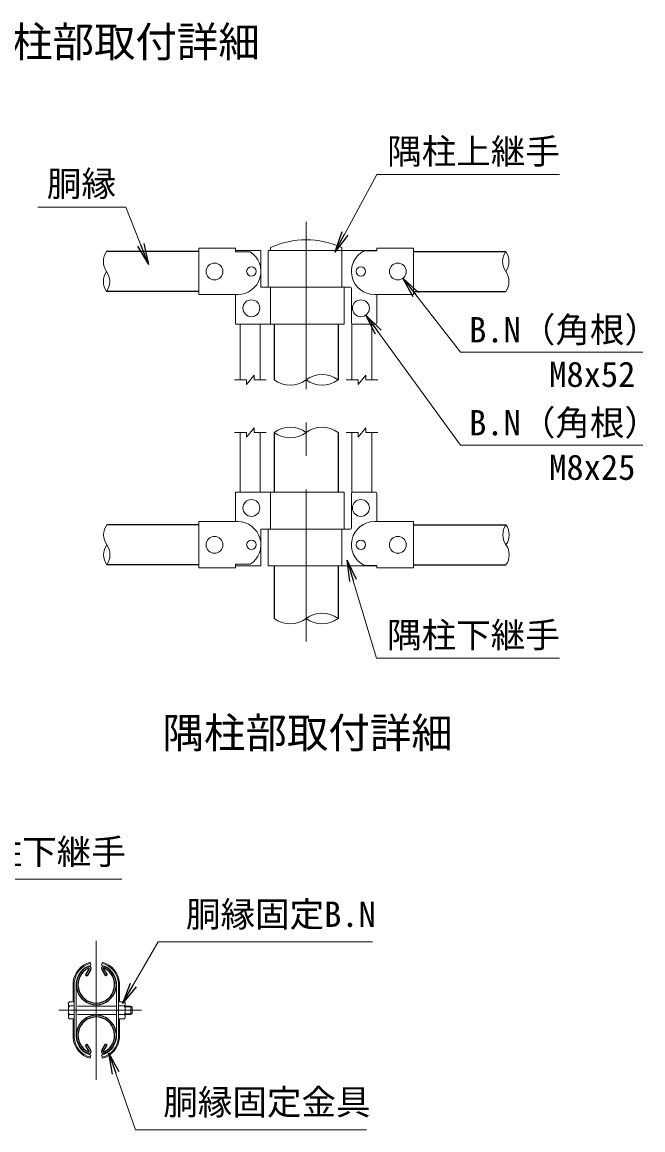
# Model space of a CAD drawing. Units: millimetres, scale not verified. Extents: x -8400 to 8400, y -5940 to 5940.
# Drawn here: x 2647 to 5005, y -3411 to 798 of the extents above; entities that cross this region are included whole.
import ezdxf
from ezdxf.enums import TextEntityAlignment as Align

# ---------------------------------------------------------------- set-up
doc = ezdxf.new("R2010")
doc.units = ezdxf.units.MM
doc.header["$LTSCALE"] = 20
doc.linetypes.add('USER1', pattern=[50.8, 31.75, -6.35, 6.35, -6.35])
for name, color, linetype, lineweight in [('0-1_D-STR1', 1, 'Continuous', 25), ('0-4_D-BMK', 2, 'USER1', 13), ('0-5_D-STR-DIM', 7, 'Continuous', 13), ('0-8_D-STR3', 3, 'Continuous', 13), ('0-9_D-STR-TXT', 7, 'Continuous', 13), ('0-A_D-TTL-TXT', 7, 'Continuous', 13)]:
    doc.layers.add(name, color=color, linetype=linetype, lineweight=lineweight)
doc.layers.add('0-6_0', color=7, linetype='Continuous')
doc.styles.add('ＭＳ ゴシック', font='')
doc.styles.get('ＭＳ ゴシック').set_extended_font_data('MS Gothic')

# ---------------------------------------------------------------- blocks, each defined once
blk = doc.blocks.new('_Open')
at = {"layer": '0-6_0'}
blk.add_line((-20, 3.333), (0, 0), dxfattribs=at)
blk.add_lwpolyline([(-20, -3.333), (0, 0), (-20, 0)], dxfattribs=at)

msp = doc.modelspace()

# ---------------------------------------------------------------- linework, layer by layer
at = {"layer": '0-1_D-STR1'}
for p, q in [((3318.01, -72.99), (2968.01, -72.99)), ((4134.01, -73.19), (4484.01, -73.19)), ((3318.01, -225.39), (2968.01, -225.39)), ((4134.01, -225.59), (4484.01, -225.59)), ((3605.01, -348.99), (3605.01, -560.99)), ((3847.01, -348.99), (3847.01, -560.99)), ((3605.01, -760.99), (3605.01, -987.91)), ((3847.01, -760.99), (3847.01, -987.91)), ((3318.01, -1111.51), (2969.01, -1111.51)), ((4134.01, -1111.71), (4485.01, -1111.71)), ((3318.01, -1263.91), (2969.01, -1263.91)), ((3605.01, -1267.91), (3605.01, -1467.91)), ((3847.01, -1267.91), (3847.01, -1467.91)), ((4134.01, -1264.11), (4485.01, -1264.11)), ((2902.35, -2798.1), (2888.31, -2822.42)), ((2907.9, -2801.31), (2893.87, -2825.63)), ((2950.18, -2801.31), (2964.21, -2825.63)), ((2955.73, -2798.1), (2969.77, -2822.42)), ((2888.31, -2822.42), (2893.87, -2825.63)), ((2969.77, -2822.42), (2964.21, -2825.63)), ((2888.31, -3088.84), (2893.87, -3085.63)), ((2902.35, -3113.15), (2888.31, -3088.84)), ((2907.9, -3109.94), (2893.87, -3085.63)), ((2950.18, -3109.94), (2964.21, -3085.63)), ((2955.73, -3113.15), (2969.77, -3088.84)), ((2969.77, -3088.84), (2964.21, -3085.63))]:
    msp.add_line(p, q, dxfattribs=at)
for centre, radius, start, end in [((2929.04, -2859.43), 76.2, 114.32478, 65.67522), ((2929.04, -2859.43), 69.78, 114.32478, 65.67522), ((2900.96, -2797.3), 8.02, 330, 114.32478), ((2900.96, -2797.3), 1.6, 330, 114.32478), ((2957.12, -2797.3), 8.02, 65.67522, 210), ((2957.12, -2797.3), 1.6, 65.67522, 210), ((2928.74, -2859.43), 76.2, 5.09104, 65.67522), ((2929.04, -3051.83), 76.2, 294.32478, 245.67522), ((2929.04, -3051.83), 69.78, 294.32478, 245.67522), ((2900.96, -3113.95), 8.02, 245.67522, 30), ((2900.96, -3113.95), 1.6, 245.67522, 30), ((2957.12, -3113.95), 8.02, 150, 294.32478), ((2957.12, -3113.95), 1.6, 150, 294.32478)]:
    msp.add_arc(centre, radius, start, end, dxfattribs=at)
at = {"layer": '0-4_D-BMK'}
for p, q in [((3726.01, 38.89), (3726.01, -1555.96)), ((2929.04, -2692.4), (2929.04, -3220.93)), ((2786.54, -2956.67), (3101.14, -2956.67))]:
    msp.add_line(p, q, dxfattribs=at)
at = {"layer": '0-5_D-STR-DIM'}
for p, q in [((3499.01, -578.99), (3529.01, -542.99)), ((3529.01, -560.99), (3529.01, -542.99)), ((3923.01, -578.99), (3953.01, -542.99)), ((3953.01, -560.99), (3953.01, -542.99)), ((3454.01, -560.99), (3499.01, -560.99)), ((3499.01, -578.99), (3499.01, -560.99)), ((3529.01, -560.99), (3574.01, -560.99)), ((3878.01, -560.99), (3923.01, -560.99)), ((3923.01, -578.99), (3923.01, -560.99)), ((3953.01, -560.99), (3998.01, -560.99)), ((3499.01, -778.99), (3529.01, -742.99)), ((3529.01, -760.99), (3529.01, -742.99)), ((3923.01, -778.99), (3953.01, -742.99)), ((3953.01, -760.99), (3953.01, -742.99)), ((3454.01, -760.99), (3499.01, -760.99)), ((3499.01, -778.99), (3499.01, -760.99)), ((3529.01, -760.99), (3574.01, -760.99)), ((3878.01, -760.99), (3923.01, -760.99)), ((3923.01, -778.99), (3923.01, -760.99)), ((3953.01, -760.99), (3998.01, -760.99))]:
    msp.add_line(p, q, dxfattribs=at)
for centre, radius, start, end in [((3022.49, -111.09), 66.48, 145.03504, 214.96496), ((4538.49, -111.29), 66.48, 145.03504, 214.96496), ((4429.53, -111.29), 66.48, 325.03504, 34.96496), ((3022.49, -187.29), 66.48, 145.03422, 214.96578), ((2913.53, -187.29), 66.48, 325.03504, 34.96496), ((4429.53, -187.49), 66.48, 325.03422, 34.96578), ((3786.51, -642.5), 101.51, 53.41445, 126.58555), ((3665.51, -479.48), 101.51, 233.41445, 306.58555), ((3786.51, -479.48), 101.51, 233.41445, 306.58555), ((3665.51, -842.5), 101.51, 53.41445, 126.58555), ((3786.51, -842.5), 101.51, 53.41445, 126.58555), ((3665.51, -679.48), 101.51, 233.41445, 306.58555), ((3023.49, -1149.61), 66.48, 145.03504, 214.96496), ((4539.49, -1149.81), 66.48, 145.03504, 214.96496), ((4430.53, -1149.81), 66.48, 325.03504, 34.96496), ((3023.49, -1225.81), 66.48, 145.03422, 214.96578), ((2914.53, -1225.81), 66.48, 325.03504, 34.96496), ((4430.53, -1226.01), 66.48, 325.03422, 34.96578), ((3665.51, -1386.41), 101.51, 233.41445, 306.58555), ((3786.51, -1549.42), 101.51, 53.41445, 126.58555), ((3786.51, -1386.41), 101.51, 233.41445, 306.58555)]:
    msp.add_arc(centre, radius, start, end, dxfattribs=at)
at = {"layer": '0-8_D-STR3'}
for p, q in [((3458.01, -74.89), (3458.01, -60.99)), ((3554.01, -68.99), (3458.01, -68.99)), ((3458.01, -74.89), (3513.47, -74.89)), ((3554.01, -68.99), (3554.01, -208.99)), ((3581.61, -68.99), (3990.01, -68.99)), ((3581.61, -208.99), (3581.61, -68.99)), ((3590.81, -68.99), (3590.81, -58.44)), ((3861.21, -208.99), (3861.21, -58.44)), ((3945.81, -70.71), (3994.01, -70.71)), ((3994.01, -60.99), (4134.01, -60.99)), ((3994.01, -70.71), (3994.01, -60.99)), ((4134.01, -60.99), (4134.01, -236.99)), ((3554.01, -208.99), (3894.01, -208.99)), ((3590.81, -208.99), (3590.81, -348.99)), ((3870.41, -208.99), (3870.41, -348.99)), ((3466.01, -236.99), (3318.01, -236.99)), ((3458.01, -236.99), (3458.01, -348.99)), ((3898.01, -212.99), (3898.01, -344.99)), ((3986.01, -236.99), (4134.01, -236.99)), ((3994.01, -236.99), (3994.01, -344.99)), ((3870.41, -348.99), (3458.01, -348.99)), ((3476.01, -348.99), (3476.01, -560.99)), ((3552.01, -348.99), (3552.01, -560.99)), ((3900.01, -348.45), (3900.01, -560.99)), ((3902.01, -348.99), (3990.01, -348.99)), ((3976.01, -348.99), (3976.01, -560.99)), ((3476.01, -760.99), (3476.01, -987.91)), ((3552.01, -760.99), (3552.01, -987.91)), ((3900.01, -760.99), (3900.01, -988.45)), ((3976.01, -760.99), (3976.01, -987.91)), ((3870.41, -987.91), (3458.01, -987.91)), ((3458.01, -1099.91), (3458.01, -987.91)), ((3590.81, -1127.91), (3590.81, -987.91)), ((3870.41, -1127.91), (3870.41, -987.91)), ((3898.01, -1123.91), (3898.01, -991.91)), ((3902.01, -987.91), (3990.01, -987.91)), ((3994.01, -1099.91), (3994.01, -991.91)), ((3466.01, -1099.91), (3318.01, -1099.91)), ((3554.01, -1127.91), (3894.01, -1127.91)), ((3554.01, -1267.91), (3554.01, -1127.91)), ((3581.61, -1127.91), (3581.61, -1267.91)), ((3861.21, -1127.91), (3861.21, -1267.91)), ((3986.01, -1099.91), (4134.01, -1099.91)), ((4134.01, -1275.91), (4134.01, -1099.91)), ((3458.01, -1262.01), (3458.01, -1275.91)), ((3458.01, -1262.01), (3513.47, -1262.01)), ((3554.01, -1267.91), (3458.01, -1267.91)), ((3581.61, -1267.91), (3990.01, -1267.91)), ((3945.81, -1266.19), (3994.01, -1266.19)), ((3994.01, -1266.19), (3994.01, -1275.91)), ((3994.01, -1275.91), (4134.01, -1275.91)), ((2905.71, -2774.29), (2908.84, -2785.87)), ((2952.37, -2774.29), (2949.24, -2785.87)), ((2840.84, -2852.15), (2840.84, -2920.27)), ((2844.84, -2852.32), (2844.84, -3061.01)), ((2852.84, -2852.67), (2852.84, -3060.67)), ((3005.24, -2852.67), (3005.24, -3060.67)), ((3013.24, -2852.32), (3013.24, -3061.01)), ((3017.24, -2852.15), (3017.24, -2920.27)), ((2822.84, -2931.73), (2822.84, -2981.11)), ((2826.84, -2924.27), (2844.84, -2924.27)), ((2826.84, -2940.47), (2844.84, -2940.47)), ((2857.64, -2940.67), (3005.24, -2940.67)), ((3035.24, -2924.27), (3013.24, -2924.27)), ((3035.24, -2940.47), (3013.24, -2940.47)), ((3039.24, -2931.73), (3039.24, -2981.11)), ((3039.24, -2940.67), (3060.04, -2940.67)), ((3039.24, -2943.37), (3064.84, -2943.37)), ((3060.04, -2940.67), (3060.04, -2972.67)), ((3060.04, -2940.67), (3064.84, -2943.37)), ((3064.84, -2943.37), (3064.84, -2969.96)), ((2890.45, -2956.67), (2799.23, -2956.67)), ((2826.84, -2972.87), (2844.84, -2972.87)), ((2857.64, -2972.67), (3005.24, -2972.67)), ((2967.63, -2956.67), (3058.85, -2956.67)), ((3035.24, -2972.87), (3013.24, -2972.87)), ((3039.24, -2969.96), (3064.84, -2969.96)), ((3039.24, -2972.67), (3060.04, -2972.67)), ((3064.84, -2969.96), (3060.04, -2972.67)), ((2826.84, -2989.07), (2844.84, -2989.07)), ((2840.84, -3061.18), (2840.84, -2993.07)), ((3035.24, -2989.07), (3013.24, -2989.07)), ((3017.24, -3061.18), (3017.24, -2993.07)), ((2905.71, -3139.04), (2908.84, -3127.46)), ((2952.37, -3139.04), (2949.24, -3127.46))]:
    msp.add_line(p, q, dxfattribs=at)
for points in [[(3458.01, -60.99), (3318.01, -60.99), (3318.01, -236.99)], [(3458.01, -1275.91), (3318.01, -1275.91), (3318.01, -1099.91)]]:
    msp.add_lwpolyline(points, dxfattribs=at)
for centre, radius in [((3378.01, -148.99), 32), ((4074.01, -148.99), 32), ((3518.01, -148.99), 18), ((3934.01, -148.99), 18), ((3518.01, -288.99), 32), ((3934.01, -288.99), 32), ((3518.01, -1047.91), 32), ((3934.01, -1047.91), 32), ((3378.01, -1187.91), 32), ((3518.01, -1187.91), 18), ((3934.01, -1187.91), 18), ((4074.01, -1187.91), 32)]:
    msp.add_circle(centre, radius, dxfattribs=at)
for centre, radius, start, end in [((3726.01, -353.99), 325.01, 65.41845, 114.58155), ((3466.01, -148.99), 88, 270, 57.35993), ((3986.01, -148.99), 88, 117.18421, 270), ((3990.01, -72.99), 4, 34.74541, 90), ((3894.01, -212.99), 4, 0, 90), ((3902.01, -344.99), 4, 180, 270), ((3990.01, -344.99), 4, 270, 0), ((3902.01, -991.91), 4, 90, 180), ((3990.01, -991.91), 4, 0, 90), ((3466.01, -1187.91), 88, 302.64007, 90), ((3894.01, -1123.91), 4, 270, 0), ((3986.01, -1187.91), 88, 90, 242.81579), ((3990.01, -1263.91), 4, 270, 325.25459), ((2928.74, -2859.43), 88.2, 105.13812, 175.26816), ((2928.74, -2859.43), 84.2, 105.13812, 175.157), ((2929.34, -2859.43), 84.2, 4.843, 74.86188), ((2929.34, -2859.43), 88.2, 4.843, 74.86188), ((2928.74, -2859.43), 76.2, 105.13812, 174.90896), ((2929.34, -2859.43), 76.2, 5.09104, 74.86188), ((2832.99, -2932.37), 10.17, 127.21089, 232.78911), ((2857.64, -2956.67), 34.8, 152.26063, 207.73937), ((2844.84, -2920.27), 4, 180, 270), ((3013.24, -2920.27), 4, 270, 0), ((3029.09, -2932.37), 10.17, 307.21089, 52.78911), ((3004.43, -2956.67), 34.8, 332.26063, 27.73937), ((2833.04, -2980.97), 10.2, 127.42505, 232.57495), ((3029.04, -2980.97), 10.2, 307.42505, 52.57495), ((2844.84, -2993.07), 4, 90, 180), ((3013.24, -2993.07), 4, 0, 90), ((2928.74, -3053.9), 88.2, 184.73184, 254.86188), ((2928.74, -3053.9), 84.2, 184.843, 254.86188), ((2928.74, -3053.9), 76.2, 185.09104, 254.86188), ((2929.34, -3053.9), 76.2, 285.13812, 354.90896), ((2929.34, -3053.9), 84.2, 285.13812, 355.157), ((2929.34, -3053.9), 88.2, 285.13812, 355.26816)]:
    msp.add_arc(centre, radius, start, end, dxfattribs=at)
at = {"layer": '0-9_D-STR-TXT'}
for points in [[(4688.53, 219.83), (3994.01, 219.83), (3836.09, -73.94)], [(2707.41, 94.83), (3041.45, 94.83), (3126.15, -120.76)], [(5004.73, -455.45), (4312.59, -455.45), (4094.9, -175.82)], [(5004.73, -808.66), (4312.59, -808.66), (3954.03, -316.47)], [(4688.1, -1618.13), (3993.58, -1618.13), (3882.39, -1248.4)], [(3026.36, -2458.93), (2283.4, -2458.93), (2054.46, -2993.54)], [(3977.63, -2697.07), (3164.61, -2697.07), (3029.72, -2928.66)], [(3955.47, -3411.13), (3078.49, -3411.13), (2977.23, -3121.56)]]:
    msp.add_lwpolyline(points, dxfattribs=at)

# ---------------------------------------------------------------- block references
at = {"layer": '0-9_D-STR-TXT', "xscale": 4, "yscale": 4}
for p, rotation in [((3835.14, -75.71), 241.73951), ((3126.89, -122.62), 291.44911), ((4093.67, -174.24), 127.9015), ((3952.85, -314.85), 126.07342), ((3881.81, -1246.48), 106.73843), ((3028.72, -2930.39), 239.78171), ((2976.57, -3119.67), 109.27461)]:
    msp.add_blockref('_Open', p, dxfattribs=dict(at, rotation=rotation))

# ---------------------------------------------------------------- texts
at = {"layer": '0-9_D-STR-TXT', "style": 'ＭＳ ゴシック'}
for s, p in [('隅柱上継手', (4033.87, 230.2)), ('胴縁', (2741.26, 107.42)), ('B.N（角根）', (4345.07, -447.58)), ('M8x52', (4649.24, -616.74)), ('B.N（角根）', (4345.07, -800.8)), ('M8x25', (4649.24, -969.95)), ('隅柱下継手', (4033.44, -1607.76)), ('主柱下継手', (2385.24, -2431.22)), ('胴縁固定B.N', (3269.5, -2668.6)), ('胴縁固定金具', (3183.39, -3382.66))]:
    msp.add_text(s, height=96.19, dxfattribs=at).set_placement(p, align=Align.BOTTOM_LEFT)
at = {"layer": '0-A_D-TTL-TXT', "style": 'ＭＳ ゴシック'}
for s, p in [('端柱部取付詳細', (2448.14, 631.14)), ('隅柱部取付詳細', (3180.72, -1994.81))]:
    msp.add_text(s, height=115.4, dxfattribs=at).set_placement(p, align=Align.BOTTOM_LEFT)

doc.saveas('drawing.dxf')
